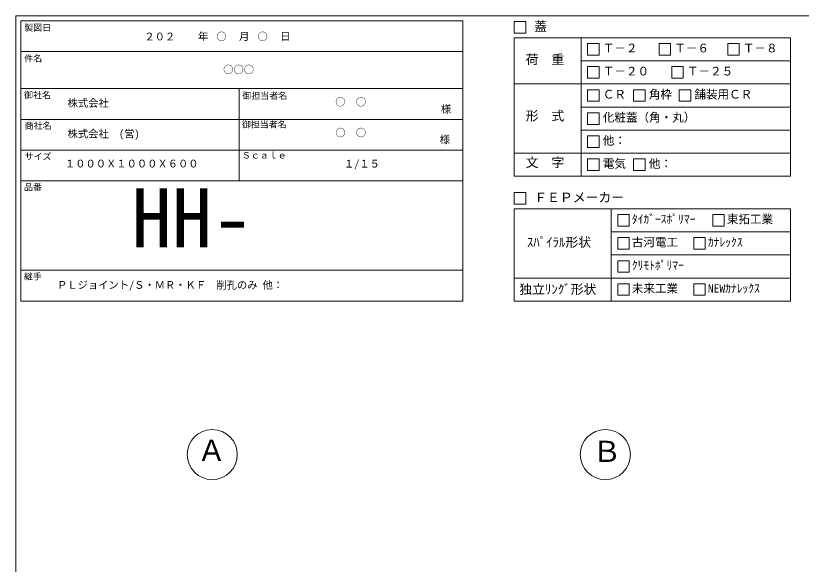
# Model space of a CAD drawing. Units: millimetres, scale not verified. Extents: x -4890 to 18490, y -2356 to 2356.
# Drawn here: x -1230 to 1828, y 219 to 2356 of the extents above; entities that cross this region are included whole.
import ezdxf
from ezdxf.enums import TextEntityAlignment as Align

# ---------------------------------------------------------------- set-up
doc = ezdxf.new("R2010")
doc.units = ezdxf.units.MM
doc.header["$LTSCALE"] = 10
for name, color, linetype, lineweight in [('0-2_waku', 7, 'Continuous', 18), ('0-3_gaikei', 7, 'Continuous', 18), ('0-9_文字１', 7, 'Continuous', 18), ('1-1_文字２', 7, 'Continuous', 5)]:
    doc.layers.add(name, color=color, linetype=linetype, lineweight=lineweight)
doc.styles.add('ＭＳ ゴシック', font='')
doc.styles.get('ＭＳ ゴシック').set_extended_font_data('MS Gothic')

msp = doc.modelspace()

# ---------------------------------------------------------------- linework, layer by layer
at = {"layer": '0-2_waku'}
for p, q in [((-1230.04, 2356.01), (-1230.04, -1918.99)), ((-1230.04, 2356.01), (-1230.04, -1918.99)), ((-1210.04, 2336.01), (-1210.04, 1244.01)), ((-1210.04, 2336.01), (509.96, 2336.01)), ((-1210.04, 2336.01), (-1210.04, 1244.01)), ((-1210.04, 2336.01), (509.96, 2336.01)), ((-1210.04, 2336.01), (-1210.04, 1244.01)), ((509.96, 2336.01), (509.96, 1244.01)), ((709.96, 2270.23), (1784.96, 2270.23)), ((709.96, 2270.23), (709.96, 1730.23)), ((970.62, 2270.23), (970.62, 1730.23)), ((1784.96, 2270.23), (1784.96, 1730.23)), ((-1210.04, 2216.01), (509.96, 2216.01)), ((-1210.04, 2216.01), (509.96, 2216.01)), ((-1210.04, 2216.01), (509.96, 2216.01)), ((-1210.04, 2216.01), (509.96, 2216.01)), ((970.62, 2180.23), (1784.96, 2180.23)), ((709.96, 2090.23), (1784.96, 2090.23)), ((-1210.04, 2072.01), (509.96, 2072.01)), ((-1210.04, 2072.01), (509.96, 2072.01)), ((-360.04, 2072.01), (-360.04, 1712.01)), ((970.62, 2000.23), (1784.96, 2000.23)), ((-1210.04, 1952.01), (509.96, 1952.01)), ((970.62, 1910.23), (1784.96, 1910.23)), ((-1210.04, 1832.01), (509.96, 1832.01)), ((709.96, 1820.23), (1784.96, 1820.23)), ((709.96, 1730.23), (1784.96, 1730.23)), ((-1210.04, 1712.01), (509.96, 1712.01)), ((709.96, 1604.01), (1784.96, 1604.01)), ((709.96, 1604.01), (709.96, 1244.01)), ((1087.77, 1604.01), (1087.77, 1244.01)), ((1784.96, 1604.01), (1784.96, 1244.01)), ((1087.77, 1514.01), (1784.96, 1514.01)), ((1087.77, 1424.01), (1784.96, 1424.01)), ((-1210.04, 1364.01), (509.96, 1364.01)), ((709.96, 1334.01), (1784.96, 1334.01)), ((-1210.04, 1244.01), (509.96, 1244.01)), ((709.96, 1244.01), (1784.96, 1244.01)), ((709.96, 1244.01), (1784.96, 1244.01))]:
    msp.add_line(p, q, dxfattribs=at)
msp.add_lwpolyline([(-1230.04, 2356.01), (4889.96, 2356.01), (4889.96, -1918.99)], dxfattribs=at)
at = {"layer": '0-3_gaikei'}
for centre in [(-465.04, 646.01), (1064.96, 646.01)]:
    msp.add_circle(centre, 97.5, dxfattribs=at)
at = {"layer": '0-9_文字１'}
for p, q in [((709.96, 2333.04), (709.96, 2288.04)), ((709.96, 2288.04), (754.96, 2288.04)), ((995.93, 2247.73), (1040.93, 2247.73)), ((995.93, 2247.73), (995.93, 2202.73)), ((995.93, 2247.73), (995.93, 2202.73)), ((995.93, 2247.73), (1040.93, 2247.73)), ((995.93, 2247.73), (995.93, 2202.73)), ((995.93, 2247.73), (1040.93, 2247.73)), ((1040.93, 2247.73), (1040.93, 2202.73)), ((1040.93, 2247.73), (1040.93, 2202.73)), ((1040.93, 2247.73), (1040.93, 2202.73)), ((1274.01, 2247.73), (1319.01, 2247.73)), ((1274.01, 2247.73), (1274.01, 2202.73)), ((1319.01, 2247.73), (1319.01, 2202.73)), ((1541.22, 2247.73), (1586.22, 2247.73)), ((1541.22, 2247.73), (1541.22, 2202.73)), ((1586.22, 2247.73), (1586.22, 2202.73)), ((995.93, 2202.73), (1040.93, 2202.73)), ((995.93, 2202.73), (1040.93, 2202.73)), ((995.93, 2202.73), (1040.93, 2202.73)), ((1274.01, 2202.73), (1319.01, 2202.73)), ((1541.22, 2202.73), (1586.22, 2202.73)), ((995.93, 2157.73), (1040.93, 2157.73)), ((995.93, 2157.73), (995.93, 2112.73)), ((1040.93, 2157.73), (1040.93, 2112.73)), ((1323.41, 2157.73), (1368.41, 2157.73)), ((1323.41, 2157.73), (1323.41, 2112.73)), ((1368.41, 2157.73), (1368.41, 2112.73)), ((995.93, 2112.73), (1040.93, 2112.73)), ((1323.41, 2112.73), (1368.41, 2112.73)), ((995.93, 2067.73), (1040.93, 2067.73)), ((995.93, 2067.73), (995.93, 2022.73)), ((995.93, 2067.73), (995.93, 2022.73)), ((1040.93, 2067.73), (1040.93, 2022.73)), ((1040.93, 2067.73), (1040.93, 2022.73)), ((1174.92, 2067.73), (1219.92, 2067.73)), ((1174.92, 2067.73), (1174.92, 2022.73)), ((1219.92, 2067.73), (1219.92, 2022.73)), ((1352.43, 2067.73), (1397.43, 2067.73)), ((1352.43, 2067.73), (1352.43, 2022.73)), ((1397.43, 2067.73), (1397.43, 2022.73)), ((995.93, 2022.73), (1040.93, 2022.73)), ((995.93, 2022.73), (1040.93, 2022.73)), ((1174.92, 2022.73), (1219.92, 2022.73)), ((1352.43, 2022.73), (1397.43, 2022.73)), ((995.93, 1977.73), (995.93, 1932.73)), ((1040.93, 1977.73), (1040.93, 1932.73)), ((995.93, 1932.73), (1040.93, 1932.73)), ((995.93, 1887.73), (1040.93, 1887.73)), ((995.93, 1887.73), (995.93, 1842.73)), ((995.93, 1887.73), (995.93, 1842.73)), ((1040.93, 1887.73), (1040.93, 1842.73)), ((1040.93, 1887.73), (1040.93, 1842.73)), ((995.93, 1842.73), (1040.93, 1842.73)), ((995.93, 1842.73), (1040.93, 1842.73)), ((995.93, 1797.73), (995.93, 1752.73)), ((1174.92, 1797.73), (1174.92, 1752.73)), ((995.93, 1752.73), (1040.93, 1752.73)), ((1174.92, 1752.73), (1219.92, 1752.73)), ((709.96, 1666.82), (709.96, 1621.82)), ((709.96, 1621.82), (754.96, 1621.82)), ((1113.08, 1581.51), (1113.08, 1536.51)), ((1482.66, 1581.51), (1527.66, 1581.51)), ((1482.66, 1581.51), (1482.66, 1536.51)), ((1482.66, 1581.51), (1527.66, 1581.51)), ((1482.66, 1581.51), (1482.66, 1536.51)), ((1482.66, 1581.51), (1527.66, 1581.51)), ((1482.66, 1581.51), (1482.66, 1536.51)), ((1527.66, 1581.51), (1527.66, 1536.51)), ((1527.66, 1581.51), (1527.66, 1536.51)), ((1527.66, 1581.51), (1527.66, 1536.51)), ((1113.08, 1536.51), (1158.08, 1536.51)), ((1482.66, 1536.51), (1527.66, 1536.51)), ((1482.66, 1536.51), (1527.66, 1536.51)), ((1482.66, 1536.51), (1527.66, 1536.51)), ((1113.08, 1491.51), (1158.08, 1491.51)), ((1113.08, 1491.51), (1113.08, 1446.51)), ((1158.08, 1491.51), (1158.08, 1446.51)), ((1408.98, 1491.51), (1408.98, 1446.51)), ((1113.08, 1446.51), (1158.08, 1446.51)), ((1408.98, 1446.51), (1453.98, 1446.51)), ((1113.08, 1401.51), (1113.08, 1356.51)), ((1113.08, 1356.51), (1158.08, 1356.51)), ((1113.08, 1311.51), (1158.08, 1311.51)), ((1113.08, 1311.51), (1113.08, 1266.51)), ((1158.08, 1311.51), (1158.08, 1266.51)), ((1408.98, 1311.51), (1453.98, 1311.51)), ((1408.98, 1311.51), (1408.98, 1266.51)), ((1453.98, 1311.51), (1453.98, 1266.51)), ((1113.08, 1266.51), (1158.08, 1266.51)), ((1408.98, 1266.51), (1453.98, 1266.51))]:
    msp.add_line(p, q, dxfattribs=at)
for points in [[(709.96, 2333.04), (754.96, 2333.04), (754.96, 2288.04)], [(709.96, 2333.04), (754.96, 2333.04), (754.96, 2288.04)], [(995.93, 2067.73), (1040.93, 2067.73), (1040.93, 2022.73)], [(995.93, 2067.73), (995.93, 2022.73), (1040.93, 2022.73)], [(995.93, 1977.73), (1040.93, 1977.73), (1040.93, 1932.73)], [(995.93, 1887.73), (1040.93, 1887.73), (1040.93, 1842.73)], [(995.93, 1887.73), (995.93, 1842.73), (1040.93, 1842.73)], [(995.93, 1797.73), (1040.93, 1797.73), (1040.93, 1752.73)], [(1174.92, 1797.73), (1219.92, 1797.73), (1219.92, 1752.73)], [(709.96, 1666.82), (754.96, 1666.82), (754.96, 1621.82)], [(1113.08, 1581.51), (1158.08, 1581.51), (1158.08, 1536.51)], [(1408.98, 1491.51), (1453.98, 1491.51), (1453.98, 1446.51)], [(1113.08, 1401.51), (1158.08, 1401.51), (1158.08, 1356.51)]]:
    msp.add_lwpolyline(points, dxfattribs=at)

# ---------------------------------------------------------------- texts
at = {"layer": '0-9_文字１', "style": 'ＭＳ ゴシック'}
for s, height, p in [('製図日', 24.93, (-1196.77, 2289.56)), ('蓋', 36.66, (788.04, 2285.12)), ('\u3000\u3000年\u3000\u3000\u3000月\u3000\u3000\u3000日', 29.33, (-600.73, 2251.95)), ('Ｔ－２', 32.99, (1055.07, 2203.21)), ('Ｔ－６', 32.99, (1333.15, 2203.21)), ('Ｔ－８', 32.99, (1600.36, 2203.21)), ('件名', 24.93, (-1196.77, 2169.56)), ('荷\u3000重', 36.66, (754.92, 2156.43)), ('Ｔ－２０', 32.99, (1055.07, 2113.21)), ('Ｔ－２５', 32.99, (1382.55, 2113.21)), ('御社名', 24.93, (-1197.75, 2026.55)), ('御担当者名', 24.93, (-347.84, 2024.34)), ('御担当者名', 24.93, (-347.84, 2024.34)), ('ＣＲ', 32.99, (1055.07, 2023.21)), ('角枠', 32.99, (1234.07, 2023.21)), ('舗装用ＣＲ', 32.99, (1411.57, 2023.21)), ('様', 29.33, (424.91, 1968.84)), ('形\u3000式', 36.66, (754.92, 1936.46)), ('化粧蓋（角・丸）', 32.99, (1055.07, 1933.21)), ('商社名', 24.93, (-1195.14, 1907.51)), ('御担当者名', 24.93, (-350.05, 1912.03)), ('様', 29.33, (420.42, 1849.92)), ('他：', 32.99, (1055.07, 1843.21)), ('サイズ', 24.93, (-1195.14, 1787.51)), ('Ｓｃａｌｅ', 24.93, (-350.05, 1792.03)), ('文\u3000字', 36.66, (754.92, 1754.98)), ('１０００Ｘ１０００Ｘ６００', 29.33, (-1038.41, 1755.99)), ('１/１５', 29.33, (47.5, 1755.52)), ('電気', 32.99, (1055.07, 1753.21)), ('他：', 32.99, (1234.07, 1753.21)), ('品番', 24.93, (-1198.14, 1667.87)), ('HH-', 230.9, (-779.31, 1383.84)), ('ＦＥＰメーカー', 36.66, (788.04, 1618.9)), ('ﾀｲｶﾞｰｽﾎﾟﾘﾏｰ', 32.99, (1168.04, 1536.99)), ('東拓工業', 32.99, (1537.63, 1536.99)), ('ｽﾊﾟｲﾗﾙ形状', 36.66, (759.58, 1444.35)), ('古河電工', 32.99, (1168.04, 1446.99)), ('ｶﾅﾚｯｸｽ', 32.99, (1463.95, 1446.99)), ('ｸﾘﾓﾄﾎﾟﾘﾏｰ', 32.99, (1168.04, 1356.99)), ('継手', 24.93, (-1198.14, 1319.87)), ('ＰＬジョイント/Ｓ・ＭＲ・ＫＦ\u3000削孔のみ 他：', 29.33, (-1069.05, 1283.21)), ('独立ﾘﾝｸﾞ形状', 36.66, (730.05, 1260.87)), ('未来工業', 32.99, (1168.04, 1266.99)), ('NEWｶﾅﾚｯｸｽ', 32.99, (1463.95, 1266.99)), ('Ａ', 82.48, (-523.9, 596.33)), ('Ｂ', 82.48, (1014.67, 592.61))]:
    msp.add_text(s, height=height, dxfattribs=at).set_placement(p, align=Align.BOTTOM_LEFT)
at = {"layer": '1-1_文字２', "style": 'ＭＳ ゴシック'}
for s, p in [('\u3000\u3000２０２\u3000\u3000\u3000\u3000○\u3000\u3000\u3000○', (-809.21, 2251.17)), ('○○○', (-422.53, 2122.35)), ('株式会社', (-1028.04, 1992.09)), ('○\u3000○', (13.74, 1996.47)), ('株式会社\u3000(営)', (-1028.04, 1872.09)), ('○\u3000○', (13.74, 1876.47))]:
    msp.add_text(s, height=29.33, dxfattribs=at).set_placement(p, align=Align.BOTTOM_LEFT)

doc.saveas('drawing.dxf')
